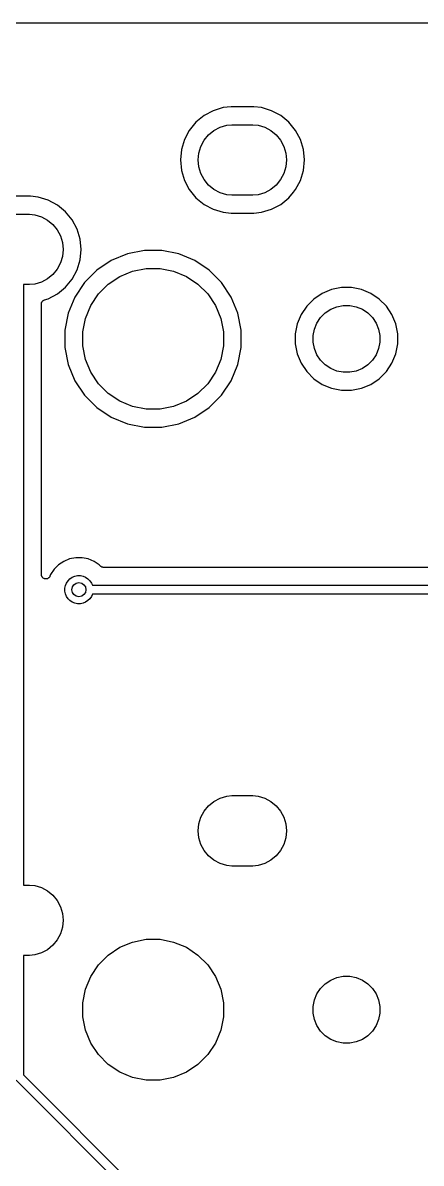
# Model space of a CAD drawing. Extents: x 1.13 to 10.46, y -5.5 to -3.29.
# Drawn here: x 2.834 to 3.28, y -4.564 to -3.29 of the extents above; entities that cross this region are included whole.
import ezdxf

# ---------------------------------------------------------------- set-up
doc = ezdxf.new("R2010")
doc.units = 0
doc.header["$MEASUREMENT"] = 0
doc.layers.add('BLACK', color=7, linetype='CONTINUOUS')

msp = doc.modelspace()

# ---------------------------------------------------------------- linework, layer by layer
at = {"layer": 'BLACK', "linetype": 'CONTINUOUS'}
for p, q in [((1.87715, -3.28967), (5.58921, -3.28955)), ((3.04686, -3.3878), (3.03654, -3.39331)), ((3.05805, -3.3844), (3.04686, -3.3878)), ((3.06677, -3.38354), (3.05805, -3.3844)), ((3.09229, -3.38354), (3.06677, -3.38354)), ((3.10101, -3.3844), (3.09229, -3.38354)), ((3.1122, -3.3878), (3.10101, -3.3844)), ((3.12251, -3.39331), (3.1122, -3.3878)), ((3.0275, -3.40073), (3.02008, -3.40977)), ((3.03654, -3.39331), (3.0275, -3.40073)), ((3.06197, -3.40411), (3.06775, -3.40354)), ((3.06775, -3.40354), (3.0913, -3.40354)), ((3.0913, -3.40354), (3.09709, -3.40411)), ((3.13155, -3.40073), (3.12251, -3.39331)), ((3.13897, -3.40977), (3.13155, -3.40073)), ((3.02008, -3.40977), (3.01457, -3.42008)), ((3.03679, -3.42093), (3.04171, -3.41494)), ((3.04171, -3.41494), (3.04771, -3.41002)), ((3.04771, -3.41002), (3.05455, -3.40636)), ((3.05455, -3.40636), (3.06197, -3.40411)), ((3.09709, -3.40411), (3.10451, -3.40636)), ((3.10451, -3.40636), (3.11135, -3.41002)), ((3.11135, -3.41002), (3.11734, -3.41494)), ((3.11734, -3.41494), (3.12226, -3.42093)), ((3.14449, -3.42008), (3.13897, -3.40977)), ((3.01457, -3.42008), (3.01117, -3.43127)), ((3.03088, -3.4352), (3.03314, -3.42777)), ((3.03314, -3.42777), (3.03679, -3.42093)), ((3.12226, -3.42093), (3.12592, -3.42777)), ((3.12592, -3.42777), (3.12817, -3.4352)), ((3.14788, -3.43127), (3.14449, -3.42008)), ((3.01117, -3.43127), (3.01003, -3.44291)), ((3.03012, -3.44291), (3.03088, -3.4352)), ((3.12817, -3.4352), (3.12893, -3.44291)), ((3.14903, -3.44291), (3.14788, -3.43127)), ((3.01003, -3.44291), (3.01117, -3.45455)), ((3.01117, -3.45455), (3.01457, -3.46574)), ((3.03088, -3.45063), (3.03012, -3.44291)), ((3.03314, -3.45805), (3.03088, -3.45063)), ((3.12817, -3.45063), (3.12592, -3.45805)), ((3.12893, -3.44291), (3.12817, -3.45063)), ((3.14449, -3.46574), (3.14788, -3.45455)), ((3.14788, -3.45455), (3.14903, -3.44291)), ((3.01457, -3.46574), (3.02008, -3.47606)), ((3.03679, -3.46489), (3.03314, -3.45805)), ((3.04171, -3.47089), (3.03679, -3.46489)), ((3.12226, -3.46489), (3.11734, -3.47089)), ((3.12592, -3.45805), (3.12226, -3.46489)), ((3.13897, -3.47606), (3.14449, -3.46574)), ((3.02008, -3.47606), (3.0275, -3.4851)), ((3.04771, -3.47581), (3.04171, -3.47089)), ((3.05455, -3.47946), (3.04771, -3.47581)), ((3.06197, -3.48171), (3.05455, -3.47946)), ((3.10451, -3.47946), (3.09709, -3.48171)), ((3.11135, -3.47581), (3.10451, -3.47946)), ((3.11734, -3.47089), (3.11135, -3.47581)), ((3.13155, -3.4851), (3.13674, -3.47878)), ((3.13674, -3.47878), (3.13897, -3.47606)), ((2.84229, -3.48354), (2.81677, -3.48354)), ((2.85101, -3.4844), (2.84229, -3.48354)), ((2.8622, -3.4878), (2.85101, -3.4844)), ((2.87251, -3.49331), (2.8622, -3.4878)), ((3.0275, -3.4851), (3.03654, -3.49252)), ((3.03654, -3.49252), (3.04686, -3.49803)), ((3.06775, -3.48228), (3.06197, -3.48171)), ((3.0913, -3.48228), (3.06775, -3.48228)), ((3.09709, -3.48171), (3.0913, -3.48228)), ((3.1122, -3.49803), (3.12251, -3.49252)), ((3.12251, -3.49252), (3.13155, -3.4851)), ((2.81775, -3.50354), (2.8413, -3.50354)), ((2.8413, -3.50354), (2.84709, -3.50411)), ((2.84709, -3.50411), (2.85451, -3.50636)), ((2.88155, -3.50073), (2.87251, -3.49331)), ((2.88897, -3.50977), (2.88155, -3.50073)), ((3.04686, -3.49803), (3.05805, -3.50142)), ((3.05805, -3.50142), (3.06677, -3.50228)), ((3.06677, -3.50228), (3.09229, -3.50228)), ((3.09229, -3.50228), (3.10101, -3.50142)), ((3.10101, -3.50142), (3.1122, -3.49803)), ((2.85451, -3.50636), (2.86135, -3.51002)), ((2.86135, -3.51002), (2.86734, -3.51494)), ((2.86734, -3.51494), (2.87226, -3.52093)), ((2.89449, -3.52008), (2.88897, -3.50977)), ((2.87226, -3.52093), (2.87592, -3.52777)), ((2.87592, -3.52777), (2.87817, -3.5352)), ((2.89788, -3.53127), (2.89449, -3.52008)), ((2.89903, -3.54291), (2.89788, -3.53127)), ((2.87817, -3.5352), (2.87893, -3.54291)), ((2.87893, -3.54291), (2.87817, -3.55063)), ((2.89788, -3.55455), (2.89903, -3.54291)), ((2.9698, -3.54417), (2.95073, -3.54797)), ((2.98925, -3.54417), (2.9698, -3.54417)), ((3.00833, -3.54797), (2.98925, -3.54417)), ((2.87817, -3.55063), (2.87592, -3.55805)), ((2.89449, -3.56574), (2.89788, -3.55455)), ((2.93276, -3.55541), (2.91658, -3.56622)), ((2.95073, -3.54797), (2.93276, -3.55541)), ((3.0263, -3.55541), (3.00833, -3.54797)), ((3.04247, -3.56622), (3.0263, -3.55541)), ((2.87226, -3.56489), (2.86734, -3.57089)), ((2.87592, -3.55805), (2.87226, -3.56489)), ((2.88897, -3.57606), (2.89449, -3.56574)), ((2.91658, -3.56622), (2.90283, -3.57997)), ((2.94223, -3.57313), (2.95656, -3.5672)), ((2.95656, -3.5672), (2.97177, -3.56417)), ((2.97177, -3.56417), (2.98728, -3.56417)), ((2.98728, -3.56417), (3.0025, -3.5672)), ((3.0025, -3.5672), (3.01682, -3.57313)), ((3.05622, -3.57997), (3.04247, -3.56622)), ((2.8413, -3.58228), (2.83445, -3.58228)), ((2.83445, -3.58228), (2.83445, -3.76267)), ((2.84709, -3.58171), (2.8413, -3.58228)), ((2.85451, -3.57946), (2.84709, -3.58171)), ((2.86135, -3.57581), (2.85451, -3.57946)), ((2.86734, -3.57089), (2.86135, -3.57581)), ((2.88155, -3.5851), (2.88897, -3.57606)), ((2.90283, -3.57997), (2.89203, -3.59614)), ((2.91837, -3.59272), (2.92933, -3.58175)), ((2.92933, -3.58175), (2.94223, -3.57313)), ((3.01682, -3.57313), (3.02972, -3.58175)), ((3.02972, -3.58175), (3.04069, -3.59272)), ((3.06703, -3.59614), (3.05622, -3.57997)), ((2.8622, -3.59803), (2.87251, -3.59252)), ((2.87251, -3.59252), (2.88155, -3.5851)), ((2.90975, -3.60562), (2.91837, -3.59272)), ((3.04069, -3.59272), (3.04931, -3.60562)), ((3.16887, -3.59204), (3.15947, -3.59833)), ((3.17932, -3.58772), (3.16887, -3.59204)), ((3.19041, -3.58551), (3.17932, -3.58772)), ((3.20172, -3.58551), (3.19041, -3.58551)), ((3.21281, -3.58772), (3.20172, -3.58551)), ((3.22325, -3.59204), (3.21281, -3.58772)), ((3.23265, -3.59833), (3.22325, -3.59204)), ((2.85445, -3.60402), (2.85447, -3.6038)), ((2.85445, -3.60409), (2.85445, -3.60402)), ((2.85445, -3.76144), (2.85445, -3.60409)), ((2.85447, -3.6038), (2.85448, -3.60357)), ((2.85448, -3.60357), (2.85453, -3.60331)), ((2.85453, -3.60331), (2.85456, -3.60305)), ((2.85456, -3.60305), (2.85463, -3.60284)), ((2.85463, -3.60284), (2.85467, -3.60262)), ((2.85467, -3.60262), (2.85477, -3.60237)), ((2.85477, -3.60237), (2.85485, -3.60212)), ((2.85485, -3.60212), (2.85496, -3.60192)), ((2.85496, -3.60192), (2.85505, -3.60172)), ((2.85505, -3.60172), (2.8552, -3.6015)), ((2.8552, -3.6015), (2.85532, -3.60126)), ((2.85532, -3.60126), (2.85547, -3.60109)), ((2.85547, -3.60109), (2.85559, -3.60091)), ((2.85559, -3.60091), (2.85578, -3.60072)), ((2.85578, -3.60072), (2.85595, -3.60052)), ((2.85595, -3.60052), (2.85613, -3.60038)), ((2.85613, -3.60038), (2.85628, -3.60022)), ((2.85628, -3.60022), (2.8565, -3.60007)), ((2.8565, -3.60007), (2.85671, -3.59991)), ((2.85671, -3.59991), (2.85691, -3.5998)), ((2.85691, -3.5998), (2.8571, -3.59968)), ((2.8571, -3.59968), (2.85734, -3.59958)), ((2.85734, -3.59958), (2.85758, -3.59945)), ((2.85758, -3.59945), (2.85779, -3.59939)), ((2.85779, -3.59939), (2.858, -3.5993)), ((2.858, -3.5993), (2.8622, -3.59803)), ((2.89203, -3.59614), (2.88458, -3.61411)), ((2.90381, -3.61995), (2.90975, -3.60562)), ((3.04931, -3.60562), (3.05524, -3.61995)), ((3.07447, -3.61411), (3.06703, -3.59614)), ((3.15148, -3.60632), (3.14519, -3.61572)), ((3.15947, -3.59833), (3.15148, -3.60632)), ((3.17835, -3.60977), (3.18515, -3.60695)), ((3.18515, -3.60695), (3.19238, -3.60551)), ((3.19238, -3.60551), (3.19975, -3.60551)), ((3.19975, -3.60551), (3.20697, -3.60695)), ((3.20697, -3.60695), (3.21378, -3.60977)), ((3.24065, -3.60632), (3.23265, -3.59833)), ((3.24693, -3.61572), (3.24065, -3.60632)), ((2.88458, -3.61411), (2.88079, -3.63319)), ((2.90079, -3.63516), (2.90381, -3.61995)), ((3.05524, -3.61995), (3.05827, -3.63516)), ((3.07827, -3.63319), (3.07447, -3.61411)), ((3.14519, -3.61572), (3.14087, -3.62617)), ((3.16292, -3.6252), (3.16701, -3.61907)), ((3.16701, -3.61907), (3.17222, -3.61386)), ((3.17222, -3.61386), (3.17835, -3.60977)), ((3.21378, -3.60977), (3.21991, -3.61386)), ((3.21991, -3.61386), (3.22511, -3.61907)), ((3.22511, -3.61907), (3.22921, -3.6252)), ((3.25126, -3.62617), (3.24693, -3.61572)), ((2.88079, -3.63319), (2.88079, -3.65264)), ((3.07827, -3.65264), (3.07827, -3.63319)), ((3.14087, -3.62617), (3.13866, -3.63726)), ((3.15866, -3.63923), (3.1601, -3.632)), ((3.1601, -3.632), (3.16292, -3.6252)), ((3.22921, -3.6252), (3.23203, -3.632)), ((3.23203, -3.632), (3.23346, -3.63923)), ((3.25346, -3.63726), (3.25126, -3.62617)), ((2.90079, -3.65067), (2.90079, -3.63516)), ((3.05827, -3.63516), (3.05827, -3.65067)), ((3.13866, -3.63726), (3.13866, -3.64857)), ((3.15866, -3.6466), (3.15866, -3.63923)), ((3.23346, -3.63923), (3.23346, -3.6466)), ((3.25346, -3.64857), (3.25346, -3.63726)), ((2.88079, -3.65264), (2.88458, -3.67171)), ((2.90381, -3.66588), (2.90079, -3.65067)), ((3.05827, -3.65067), (3.05524, -3.66588)), ((3.07447, -3.67171), (3.07827, -3.65264)), ((3.13866, -3.64857), (3.14087, -3.65966)), ((3.1601, -3.65382), (3.15866, -3.6466)), ((3.16292, -3.66063), (3.1601, -3.65382)), ((3.23203, -3.65382), (3.22921, -3.66063)), ((3.23346, -3.6466), (3.23203, -3.65382)), ((3.25126, -3.65966), (3.25346, -3.64857)), ((2.88458, -3.67171), (2.89203, -3.68968)), ((2.90975, -3.68021), (2.90381, -3.66588)), ((3.05524, -3.66588), (3.04931, -3.68021)), ((3.06703, -3.68968), (3.07447, -3.67171)), ((3.14087, -3.65966), (3.14519, -3.6701)), ((3.14519, -3.6701), (3.15148, -3.6795)), ((3.16701, -3.66676), (3.16292, -3.66063)), ((3.17222, -3.67197), (3.16701, -3.66676)), ((3.22511, -3.66676), (3.21991, -3.67197)), ((3.22921, -3.66063), (3.22511, -3.66676)), ((3.24065, -3.6795), (3.24693, -3.6701)), ((3.24693, -3.6701), (3.25126, -3.65966)), ((2.91837, -3.69311), (2.90975, -3.68021)), ((3.04931, -3.68021), (3.04069, -3.69311)), ((3.15148, -3.6795), (3.15947, -3.6875)), ((3.17835, -3.67606), (3.17222, -3.67197)), ((3.18515, -3.67888), (3.17835, -3.67606)), ((3.19238, -3.68031), (3.18515, -3.67888)), ((3.19975, -3.68031), (3.19238, -3.68031)), ((3.20697, -3.67888), (3.19975, -3.68031)), ((3.21378, -3.67606), (3.20697, -3.67888)), ((3.21991, -3.67197), (3.21378, -3.67606)), ((3.23265, -3.6875), (3.24065, -3.6795)), ((2.89203, -3.68968), (2.90283, -3.70586)), ((2.92933, -3.70407), (2.91837, -3.69311)), ((3.04069, -3.69311), (3.02972, -3.70407)), ((3.05622, -3.70586), (3.06703, -3.68968)), ((3.15947, -3.6875), (3.16887, -3.69378)), ((3.16887, -3.69378), (3.17932, -3.69811)), ((3.21281, -3.69811), (3.22325, -3.69378)), ((3.22325, -3.69378), (3.23265, -3.6875)), ((2.90283, -3.70586), (2.91658, -3.71961)), ((2.94223, -3.71269), (2.92933, -3.70407)), ((3.02972, -3.70407), (3.01682, -3.71269)), ((3.04247, -3.71961), (3.05622, -3.70586)), ((3.17932, -3.69811), (3.19041, -3.70031)), ((3.19041, -3.70031), (3.20172, -3.70031)), ((3.20172, -3.70031), (3.21281, -3.69811)), ((2.91658, -3.71961), (2.93276, -3.73042)), ((2.95656, -3.71863), (2.94223, -3.71269)), ((2.97177, -3.72165), (2.95656, -3.71863)), ((2.98728, -3.72165), (2.97177, -3.72165)), ((3.0025, -3.71863), (2.98728, -3.72165)), ((3.01682, -3.71269), (3.0025, -3.71863)), ((3.0263, -3.73042), (3.04247, -3.71961)), ((2.93276, -3.73042), (2.95073, -3.73786)), ((3.00833, -3.73786), (3.0263, -3.73042)), ((2.95073, -3.73786), (2.9698, -3.74165)), ((2.9698, -3.74165), (2.98925, -3.74165)), ((2.98925, -3.74165), (3.00833, -3.73786)), ((2.83445, -3.76267), (2.83447, -3.76291)), ((2.83447, -3.76291), (2.83445, -3.76315)), ((2.83445, -3.76315), (2.83445, -4.25354)), ((2.85447, -3.76165), (2.85445, -3.76144)), ((2.85445, -3.76431), (2.85447, -3.7641)), ((2.85445, -3.76438), (2.85445, -3.76431)), ((2.85445, -3.90635), (2.85445, -3.76438)), ((2.85447, -3.76186), (2.85447, -3.76165)), ((2.85447, -3.76193), (2.85447, -3.76186)), ((2.85457, -3.76291), (2.85447, -3.76193)), ((2.85447, -3.76389), (2.85457, -3.76291)), ((2.85447, -3.7641), (2.85447, -3.76389)), ((2.89301, -3.88757), (2.8861, -3.88894)), ((2.90005, -3.88757), (2.89301, -3.88757)), ((2.90695, -3.88894), (2.90005, -3.88757)), ((2.86876, -3.90053), (2.86485, -3.90638)), ((2.87374, -3.89555), (2.86876, -3.90053)), ((2.87959, -3.89163), (2.87374, -3.89555)), ((2.8861, -3.88894), (2.87959, -3.89163)), ((2.91346, -3.89163), (2.90695, -3.88894)), ((2.91932, -3.89555), (2.91346, -3.89163)), ((2.9207, -3.89693), (2.91932, -3.89555)), ((2.92105, -3.89722), (2.9207, -3.89693)), ((2.92141, -3.89752), (2.92105, -3.89722)), ((2.92143, -3.89753), (2.92141, -3.89752)), ((2.92145, -3.89755), (2.92143, -3.89753)), ((2.92186, -3.89776), (2.92145, -3.89755)), ((2.92226, -3.89799), (2.92186, -3.89776)), ((2.92229, -3.898), (2.92226, -3.89799)), ((2.92231, -3.89801), (2.92229, -3.898)), ((2.92275, -3.89814), (2.92231, -3.89801)), ((2.92319, -3.89828), (2.92275, -3.89814)), ((2.92322, -3.89829), (2.92319, -3.89828)), ((2.92324, -3.89829), (2.92322, -3.89829)), ((2.9237, -3.89834), (2.92324, -3.89829)), ((2.92416, -3.89839), (2.9237, -3.89834)), ((2.92421, -3.89839), (2.92416, -3.89839)), ((2.92422, -3.89839), (2.92421, -3.89839)), ((2.92423, -3.89839), (2.92422, -3.89839)), ((2.92422, -3.89839), (2.92422, -3.89839)), ((3.30973, -3.89839), (2.92423, -3.89839)), ((2.85449, -3.90681), (2.85445, -3.90635)), ((2.85454, -3.90731), (2.85449, -3.90681)), ((2.85454, -3.90732), (2.85454, -3.90731)), ((2.85468, -3.90778), (2.85454, -3.90732)), ((2.85454, -3.90732), (2.85454, -3.90732)), ((2.85482, -3.90825), (2.85468, -3.90778)), ((2.85483, -3.90826), (2.85482, -3.90825)), ((2.85482, -3.90825), (2.85482, -3.90825)), ((2.85505, -3.90868), (2.85483, -3.90826)), ((2.85528, -3.90911), (2.85505, -3.90868)), ((2.85528, -3.90912), (2.85528, -3.90911)), ((2.85528, -3.90911), (2.85528, -3.90911)), ((2.85559, -3.90949), (2.85528, -3.90912)), ((2.85589, -3.90987), (2.85559, -3.90949)), ((2.8559, -3.90987), (2.85589, -3.90987)), ((2.85627, -3.91018), (2.8559, -3.90987)), ((2.8559, -3.90987), (2.8559, -3.90987)), ((2.85665, -3.91049), (2.85627, -3.91018)), ((2.85708, -3.91073), (2.85665, -3.91049)), ((2.85665, -3.91049), (2.85665, -3.91049)), ((2.85665, -3.91049), (2.85665, -3.91049)), ((2.8575, -3.91096), (2.85708, -3.91073)), ((2.85751, -3.91096), (2.8575, -3.91096)), ((2.85798, -3.9111), (2.85751, -3.91096)), ((2.85751, -3.91096), (2.85751, -3.91096)), ((2.85843, -3.91125), (2.85798, -3.9111)), ((2.85844, -3.91125), (2.85843, -3.91125)), ((2.85893, -3.9113), (2.85844, -3.91125)), ((2.85844, -3.91125), (2.85844, -3.91125)), ((2.85941, -3.91135), (2.85893, -3.9113)), ((2.85989, -3.91131), (2.85941, -3.91135)), ((2.85941, -3.91135), (2.85941, -3.91135)), ((2.85941, -3.91135), (2.85941, -3.91135)), ((2.86038, -3.91126), (2.85989, -3.91131)), ((2.86039, -3.91126), (2.86038, -3.91126)), ((2.86038, -3.91126), (2.86038, -3.91126)), ((2.86084, -3.91113), (2.86039, -3.91126)), ((2.86131, -3.91099), (2.86084, -3.91113)), ((2.86132, -3.91099), (2.86131, -3.91099)), ((2.86175, -3.91076), (2.86132, -3.91099)), ((2.86132, -3.91099), (2.86132, -3.91099)), ((2.86218, -3.91054), (2.86175, -3.91076)), ((2.86219, -3.91053), (2.86218, -3.91054)), ((2.86218, -3.91054), (2.86218, -3.91054)), ((2.86256, -3.91023), (2.86219, -3.91053)), ((2.86294, -3.90993), (2.86256, -3.91023)), ((2.86295, -3.90992), (2.86294, -3.90992)), ((2.86294, -3.90992), (2.86294, -3.90993)), ((2.86325, -3.90956), (2.86295, -3.90992)), ((2.86357, -3.90918), (2.86325, -3.90956)), ((2.8638, -3.90876), (2.86357, -3.90917)), ((2.86357, -3.90917), (2.86357, -3.90918)), ((2.86357, -3.90918), (2.86357, -3.90918)), ((2.86404, -3.90833), (2.8638, -3.90876)), ((2.86407, -3.90826), (2.86404, -3.90832)), ((2.86404, -3.90832), (2.86404, -3.90832)), ((2.86404, -3.90832), (2.86404, -3.90832)), ((2.86404, -3.90832), (2.86404, -3.90833)), ((2.86485, -3.90638), (2.86407, -3.90826)), ((2.88257, -3.91585), (2.8843, -3.91327)), ((2.8843, -3.91327), (2.88649, -3.91108)), ((2.88649, -3.91108), (2.88907, -3.90936)), ((2.88907, -3.90936), (2.89193, -3.90817)), ((2.89193, -3.90817), (2.89498, -3.90757)), ((2.89498, -3.90757), (2.89808, -3.90757)), ((2.89808, -3.90757), (2.90112, -3.90817)), ((2.90112, -3.90817), (2.90399, -3.90936)), ((2.90399, -3.90936), (2.90657, -3.91108)), ((2.90657, -3.91108), (2.90876, -3.91327)), ((2.90876, -3.91327), (2.91048, -3.91585)), ((2.88078, -3.92176), (2.88138, -3.91872)), ((2.88078, -3.92486), (2.88078, -3.92176)), ((2.88138, -3.92791), (2.88078, -3.92486)), ((2.88138, -3.91872), (2.88257, -3.91585)), ((2.91048, -3.91585), (2.91153, -3.91839)), ((2.91153, -3.91839), (3.32009, -3.91839)), ((2.88257, -3.93077), (2.88138, -3.92791)), ((2.8843, -3.93335), (2.88257, -3.93077)), ((2.88649, -3.93555), (2.8843, -3.93335)), ((2.88907, -3.93727), (2.88649, -3.93555)), ((2.89193, -3.93846), (2.88907, -3.93727)), ((2.89498, -3.93906), (2.89193, -3.93846)), ((2.89808, -3.93906), (2.89498, -3.93906)), ((2.90112, -3.93846), (2.89808, -3.93906)), ((2.90399, -3.93727), (2.90112, -3.93846)), ((2.90657, -3.93555), (2.90399, -3.93727)), ((2.90876, -3.93335), (2.90657, -3.93555)), ((2.91048, -3.93077), (2.90876, -3.93335)), ((2.91153, -3.92823), (2.91048, -3.93077)), ((3.32189, -3.92823), (2.91153, -3.92823)), ((3.05455, -4.15636), (3.06197, -4.15411)), ((3.06197, -4.15411), (3.06775, -4.15354)), ((3.06775, -4.15354), (3.0913, -4.15354)), ((3.0913, -4.15354), (3.09709, -4.15411)), ((3.09709, -4.15411), (3.10451, -4.15636)), ((3.03679, -4.17093), (3.04171, -4.16494)), ((3.04171, -4.16494), (3.04771, -4.16002)), ((3.04771, -4.16002), (3.05455, -4.15636)), ((3.10451, -4.15636), (3.11135, -4.16002)), ((3.11135, -4.16002), (3.11734, -4.16494)), ((3.11734, -4.16494), (3.12226, -4.17093)), ((3.03088, -4.1852), (3.03314, -4.17777)), ((3.03314, -4.17777), (3.03679, -4.17093)), ((3.12226, -4.17093), (3.12592, -4.17777)), ((3.12592, -4.17777), (3.12817, -4.1852)), ((3.03012, -4.19291), (3.03088, -4.1852)), ((3.03088, -4.20063), (3.03012, -4.19291)), ((3.12817, -4.1852), (3.12893, -4.19291)), ((3.12893, -4.19291), (3.12817, -4.20063)), ((3.03314, -4.20805), (3.03088, -4.20063)), ((3.12817, -4.20063), (3.12592, -4.20805)), ((3.03679, -4.21489), (3.03314, -4.20805)), ((3.04171, -4.22089), (3.03679, -4.21489)), ((3.12226, -4.21489), (3.11734, -4.22089)), ((3.12592, -4.20805), (3.12226, -4.21489)), ((3.04771, -4.22581), (3.04171, -4.22089)), ((3.05455, -4.22946), (3.04771, -4.22581)), ((3.06197, -4.23171), (3.05455, -4.22946)), ((3.06775, -4.23228), (3.06197, -4.23171)), ((3.0913, -4.23228), (3.06775, -4.23228)), ((3.09709, -4.23171), (3.0913, -4.23228)), ((3.10451, -4.22946), (3.09709, -4.23171)), ((3.11135, -4.22581), (3.10451, -4.22946)), ((3.11734, -4.22089), (3.11135, -4.22581)), ((2.83445, -4.25354), (2.8413, -4.25354)), ((2.8413, -4.25354), (2.84709, -4.25411)), ((2.84709, -4.25411), (2.85451, -4.25636)), ((2.85451, -4.25636), (2.86135, -4.26002)), ((2.86135, -4.26002), (2.86734, -4.26494)), ((2.86734, -4.26494), (2.87226, -4.27093)), ((2.87226, -4.27093), (2.87592, -4.27777)), ((2.87592, -4.27777), (2.87817, -4.2852)), ((2.87817, -4.2852), (2.87893, -4.29291)), ((2.87893, -4.29291), (2.87817, -4.30063)), ((2.87592, -4.30805), (2.87226, -4.31489)), ((2.87817, -4.30063), (2.87592, -4.30805)), ((2.86734, -4.32089), (2.86135, -4.32581)), ((2.87226, -4.31489), (2.86734, -4.32089)), ((2.94223, -4.32313), (2.95656, -4.3172)), ((2.95656, -4.3172), (2.97177, -4.31417)), ((2.97177, -4.31417), (2.98728, -4.31417)), ((2.98728, -4.31417), (3.0025, -4.3172)), ((3.0025, -4.3172), (3.01682, -4.32313)), ((2.8413, -4.33228), (2.83445, -4.33228)), ((2.83445, -4.33228), (2.83445, -4.46587)), ((2.84709, -4.33171), (2.8413, -4.33228)), ((2.85451, -4.32946), (2.84709, -4.33171)), ((2.86135, -4.32581), (2.85451, -4.32946)), ((2.91837, -4.34272), (2.92933, -4.33175)), ((2.92933, -4.33175), (2.94223, -4.32313)), ((3.01682, -4.32313), (3.02972, -4.33175)), ((3.02972, -4.33175), (3.04069, -4.34272)), ((2.90975, -4.35562), (2.91837, -4.34272)), ((3.04069, -4.34272), (3.04931, -4.35562)), ((2.90381, -4.36995), (2.90975, -4.35562)), ((3.04931, -4.35562), (3.05524, -4.36995)), ((3.17222, -4.36386), (3.17835, -4.35977)), ((3.17835, -4.35977), (3.18515, -4.35695)), ((3.18515, -4.35695), (3.19238, -4.35551)), ((3.19238, -4.35551), (3.19975, -4.35551)), ((3.19975, -4.35551), (3.20697, -4.35695)), ((3.20697, -4.35695), (3.21378, -4.35977)), ((3.21378, -4.35977), (3.21991, -4.36386)), ((2.90079, -4.38516), (2.90381, -4.36995)), ((3.05524, -4.36995), (3.05827, -4.38516)), ((3.16292, -4.3752), (3.16701, -4.36907)), ((3.16701, -4.36907), (3.17222, -4.36386)), ((3.21991, -4.36386), (3.22511, -4.36907)), ((3.22511, -4.36907), (3.22921, -4.3752)), ((2.90079, -4.40067), (2.90079, -4.38516)), ((3.05827, -4.38516), (3.05827, -4.40067)), ((3.15866, -4.38923), (3.1601, -4.382)), ((3.1601, -4.382), (3.16292, -4.3752)), ((3.22921, -4.3752), (3.23203, -4.382)), ((3.23203, -4.382), (3.23346, -4.38923)), ((3.15866, -4.3966), (3.15866, -4.38923)), ((3.1601, -4.40382), (3.15866, -4.3966)), ((3.23346, -4.3966), (3.23203, -4.40382)), ((3.23346, -4.38923), (3.23346, -4.3966)), ((2.90381, -4.41588), (2.90079, -4.40067)), ((3.05827, -4.40067), (3.05524, -4.41588)), ((3.16292, -4.41063), (3.1601, -4.40382)), ((3.16701, -4.41676), (3.16292, -4.41063)), ((3.22921, -4.41063), (3.22511, -4.41676)), ((3.23203, -4.40382), (3.22921, -4.41063)), ((2.90975, -4.43021), (2.90381, -4.41588)), ((3.05524, -4.41588), (3.04931, -4.43021)), ((3.17222, -4.42197), (3.16701, -4.41676)), ((3.17835, -4.42606), (3.17222, -4.42197)), ((3.21991, -4.42197), (3.21378, -4.42606)), ((3.22511, -4.41676), (3.21991, -4.42197)), ((2.91837, -4.44311), (2.90975, -4.43021)), ((3.04931, -4.43021), (3.04069, -4.44311)), ((3.18515, -4.42888), (3.17835, -4.42606)), ((3.19238, -4.43031), (3.18515, -4.42888)), ((3.19975, -4.43031), (3.19238, -4.43031)), ((3.20697, -4.42888), (3.19975, -4.43031)), ((3.21378, -4.42606), (3.20697, -4.42888)), ((2.92933, -4.45407), (2.91837, -4.44311)), ((3.04069, -4.44311), (3.02972, -4.45407)), ((2.94223, -4.46269), (2.92933, -4.45407)), ((3.02972, -4.45407), (3.01682, -4.46269)), ((3.12568, -4.77102), (2.82622, -4.47156)), ((2.83445, -4.46587), (3.13137, -4.76279)), ((2.95656, -4.46863), (2.94223, -4.46269)), ((2.97177, -4.47165), (2.95656, -4.46863)), ((2.98728, -4.47165), (2.97177, -4.47165)), ((3.0025, -4.46863), (2.98728, -4.47165)), ((3.01682, -4.46269), (3.0025, -4.46863))]:
    msp.add_line(p, q, dxfattribs=at)
at = {"layer": 'BLACK'}
msp.add_circle((2.89653, -3.92331), 0.00787, dxfattribs=at)

doc.saveas('drawing.dxf')
